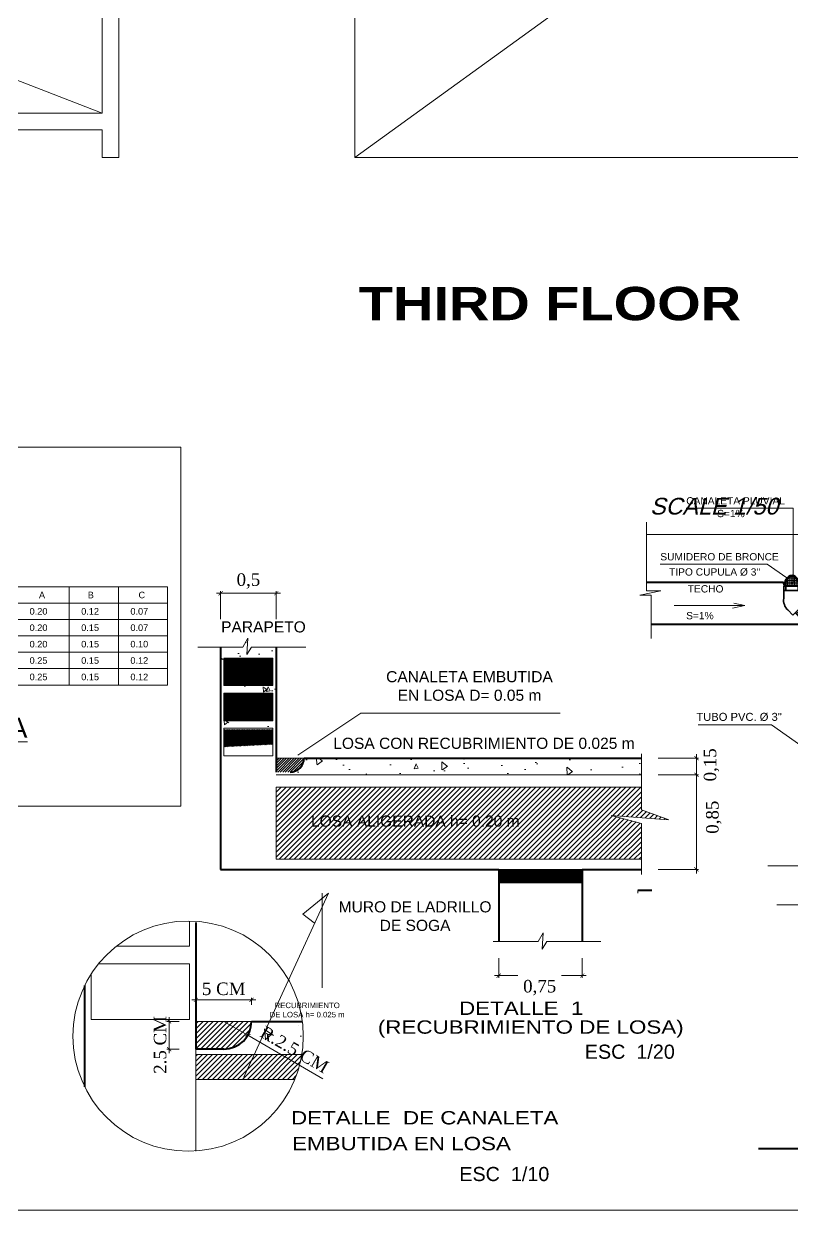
# Model space of a CAD drawing. Header units: millimetres. Extents: x -59 to 123, y 54 to 155.
# Drawn here: x 54.71 to 61.62, y 125.02 to 135.69 of the extents above; entities that cross this region are included whole.
import ezdxf
from ezdxf.enums import TextEntityAlignment as Align

# ---------------------------------------------------------------- set-up
doc = ezdxf.new("R2010")
doc.units = ezdxf.units.MM
doc.linetypes.add('ACAD_ISO02W100', pattern=[15, 12, -3])
doc.linetypes.add('CONTINUA', pattern=[0])
doc.layers.get('0').update_dxf_attribs({"lineweight": 9})
doc.layers.get('Defpoints').update_dxf_attribs({"lineweight": 0})
for name, color, linetype, lineweight in [('0.2', 7, 'Continuous', 20), ('bruñas', 11, 'Continuous', 20), ('COTA2', 7, 'Continuous', 13), ('desague', 4, 'Continuous', 60), ('DET-CORTE', 86, 'Continuous', 50), ('mobiliario', 7, 'Continuous', 0), ('murocorte', 12, 'Continuous', 20), ('Murosbajos', 7, 'Continuous', 5), ('proyeccion', 44, 'ACAD_ISO02W100', 18), ('TEXTOAGUA', 140, 'Continuous', 20), ('TEXTOS', 3, 'Continuous', 0), ('Tubos', 131, 'Continuous', 20)]:
    doc.layers.add(name, color=color, linetype=linetype, lineweight=lineweight)
doc.layers.add('TEXTO2', color=3, linetype='Continuous')
doc.styles.add('ARIAL', font='arial.ttf')
doc.styles.add('ARIALNEG', font='arialbd.ttf')
doc.styles.add('Cuaacab4', font='arial.ttf', dxfattribs={"height": 0.12})
doc.styles.add('F-1', font='arial.ttf', dxfattribs={"height": 0.3})
doc.styles.get("Standard").update_dxf_attribs({"font": 'arial.ttf'})
doc.styles.add('STITULO', font='sanss___.ttf', dxfattribs={"width": 1.2, "height": 0.12})
doc.styles.add('TEXTO', font='times.ttf')
doc.dimstyles.new('DETALLES', dxfattribs={"dimscale": 7.5, "dimtxt": 0.015, "dimasz": 0.005, "dimexe": 0.0025, "dimexo": 0.02, "dimgap": 0.005, "dimtad": 1, "dimtxsty": 'TEXTO', "dimblk": 'ARCHTICK', "dimcen": 2.5, "dimdle": 0.005, "dimadec": 0, "dimazin": 0, "dimtfac": 1, "dimtmove": 0, "dimatfit": 0, "dimldrblk": 'ARCHTICK', "dimfxl": 1, "dimlwd": 20, "dimarcsym": 0})
pattern_1 = [(95, (-566.30432, -1337.39855), (0.35023663, 0.29388345), [0.047625, -0.523875]), (40, (-566.3043, -1337.39855), (-0.40004472, 0.27544252), [0.0381, -0.4191]), (145.451, (-566.27514, -1337.37406), (-0.0498054, 0.56932559), [0.040475, -0.445225]), (91.1842, (-566.3941, -1337.30875), (0.5535256, 0.40488353), [0.0714375, -0.7858125]), (141.6356, (-566.348, -1337.275), (-0.01771536, 0.85706608), [0.0607125, -0.6678375]), (36.184, (-566.3941, -1337.30875), (-0.01771393, 0.85706596), [0.05715, -0.62865]), (66, (-566.32677, -1337.2863), (0.44880138, 0.08723817), [0.047625, -0.523875]), (11, (-566.32677, -1337.2863), (-0.21634982, 0.43485298), [0.0381, -0.4191]), (116.4514, (-566.28937, -1337.27903), (0.2324501, 0.52209114), [0.040475, -0.445225]), (82.5, (-566.30432, -1337.39855), (-0.144013673, 0.154933534), [0, -0.41402, 0, -0.42545, 0, -0.4206875]), (52.5, (-566.30432, -1337.39855), (-0.058974318, 0.2952175), [0, -0.24257, 0, -0.404495, 0, -0.1603375]), (12.5, (-566.40445, -1337.49868), (0.249819658, 0.229565489), [0, -0.15875, 0, -0.4953, 0, -0.657225]), (2.5, (-566.44935, -1337.54358), (0.21690976, 0.30680598), [0, -0.206375, 0, -0.32893, 0, -0.466725])]
pattern_2 = [(45, (-566.304322, -1337.3985485), (-0.005612660076, 0.005612660076), [])]

# ---------------------------------------------------------------- blocks, each defined once
blk = doc.blocks.new('A$C767E48EC')
at = {"layer": 'mobiliario', "lineweight": 0, "ltscale": 0.3}
for p, q in [((0.15, 3.575), (8.35, 0.4)), ((8.35, 1.5), (8.35, 0.4)), ((8.5, 1.5), (8.5, 0)), ((8.35, 0.4), (7.195, 0.4)), ((8.35, 0.25), (7.345, 0.25)), ((8.35, 0.25), (8.35, 0)), ((8.5, 0), (8.35, 0))]:
    blk.add_line(p, q, dxfattribs=at)
blk = doc.blocks.new('A$C334534CC')
at = {"layer": 'mobiliario', "lineweight": 0, "ltscale": 0.3}
for p, q in [((5.8, 4.2), (0, 0)), ((0, 0.4), (0, 3.575)), ((0, 0.4), (0, 0)), ((0, 0), (8.5, 0))]:
    blk.add_line(p, q, dxfattribs=at)
blk = doc.blocks.new('adsaddd')
h = blk.add_hatch()
h.set_pattern_fill('_USER', color=256, scale=0.02, style=0, double=1, pattern_type=0)
h.set_pattern_definition([(0, (193.3243, 156.1537), (0, 0.02), []), (90, (193.3243, 156.1537), (-0.02, 0), [])])
h.paths.add_polyline_path([(193.337, 156.088), (193.337, 156.149, 0.034117), (193.324, 156.154, 0.408498), (193.251, 156.034), (193.398, 156.034, 0.369235), (193.337, 156.149), (193.337, 156.088, -0.414214), (193.353, 156.073, -1), (193.322, 156.073, -0.414214)])
h.paths.add_polyline_path([(193.353, 156.073, 1), (193.322, 156.073, 1)], flags=17)
for p, q in [((192.072, 156.959), (193.337, 156.959)), ((193.337, 156.959), (193.337, 156.073)), ((191.765, 156.297), (193.03, 156.297)), ((193.03, 156.297), (193.264, 156.132)), ((192.764, 155.807), (192.635, 155.834)), ((191.928, 155.807), (192.764, 155.807)), ((192.764, 155.807), (192.621, 155.773)), ((193.08, 154.392), (192.213, 154.392)), ((194.121, 151.997), (195.172, 151.997)), ((197.695, 151.129), (194.595, 151.129)), ((197.351, 149.757), (197.695, 151.129)), ((195.006, 149.373), (196.782, 149.373)), ((196.782, 149.373), (196.479, 149.301)), ((196.782, 149.373), (196.508, 149.431))]:
    blk.add_line(p, q)
at = {"ltscale": 0.5}
for p, q in [((191.601, 155.979), (191.601, 156.793)), ((191.523, 155.929), (191.772, 155.979)), ((191.772, 155.979), (191.601, 155.979)), ((191.658, 155.929), (191.523, 155.929)), ((191.658, 155.417), (191.658, 155.929)), ((193.037, 152.725), (193.549, 152.725)), ((193.549, 152.725), (193.549, 152.86)), ((193.549, 152.86), (193.599, 152.611)), ((193.599, 152.782), (194.04, 152.782)), ((193.599, 152.611), (193.599, 152.782)), ((193.574, 152.374), (193.616, 152.166)), ((193.574, 152.261), (193.574, 152.374)), ((193.616, 152.166), (193.616, 152.308)), ((193.616, 152.308), (193.984, 152.308)), ((193.146, 152.261), (193.574, 152.261))]:
    blk.add_line(p, q, dxfattribs=at)
at = {"linetype": 'ByBlock', "ltscale": 0.035}
for p, q in [((193.08, 154.392), (193.601, 154.026)), ((194.121, 151.997), (193.601, 151.631))]:
    blk.add_line(p, q, dxfattribs=at)
at = {"ltscale": 0.03}
for p, q in [((194.473, 150.42), (194.284, 149.776)), ((194.912, 150.42), (194.724, 149.776)), ((194.234, 149.764), (194.284, 149.776)), ((194.673, 149.764), (194.724, 149.776)), ((194.274, 149.742), (194.12, 149.217)), ((194.337, 149.766), (194.234, 149.764)), ((194.274, 149.742), (194.337, 149.766)), ((194.714, 149.742), (194.56, 149.217)), ((194.777, 149.766), (194.673, 149.764)), ((194.714, 149.742), (194.777, 149.766))]:
    blk.add_line(p, q, dxfattribs=at)
at = {"linetype": 'ByBlock', "ltscale": 0.035}
for centre in [(193.337, 156.073), (193.601, 154.026), (193.601, 151.631), (197.351, 149.757)]:
    blk.add_circle(centre, 0.0155, dxfattribs=at)
at = {"layer": 'murocorte', "linetype": 'ByBlock', "lineweight": 40, "ltscale": 0.035}
for p, q in [((193.423, 156.648), (193.723, 156.648)), ((193.423, 156.648), (193.423, 156.034)), ((193.723, 156.648), (193.723, 152.782)), ((191.601, 156.084), (193.223, 156.084)), ((191.658, 155.584), (193.423, 155.584)), ((193.423, 155.584), (193.423, 152.725)), ((193.723, 152.308), (193.723, 149.918)), ((193.423, 152.261), (193.423, 149.378)), ((194.325, 149.918), (193.723, 149.918)), ((197.265, 149.918), (194.765, 149.918)), ((197.265, 149.83), (197.265, 149.918)), ((197.265, 149.678), (197.265, 149.263)), ((196.944, 149.263), (196.85, 149.615)), ((197.265, 149.628), (197.613, 149.628)), ((192.928, 149.378), (193.423, 149.378)), ((197.265, 149.263), (196.944, 149.263))]:
    blk.add_line(p, q, dxfattribs=at)
blk.add_arc((193.323, 156.084), 0.1, 180, 210, dxfattribs=at)
at = {"layer": 'Murosbajos', "linetype": 'ByBlock', "ltscale": 0.035}
blk.add_line((191.601, 156.648), (193.423, 156.648), dxfattribs=at)
at = {"layer": 'Tubos', "lineweight": 35, "ltscale": 0.5}
for p, q in [((193.226, 156.034), (193.423, 156.034)), ((193.226, 156.034), (193.226, 155.984)), ((193.419, 155.984), (193.226, 155.984)), ((193.226, 155.89), (193.226, 155.984)), ((193.226, 155.984), (193.423, 155.984)), ((193.251, 156.034), (193.251, 155.984)), ((193.398, 156.034), (193.398, 155.984)), ((193.419, 155.984), (193.422, 155.947)), ((193.423, 156.034), (193.423, 155.984)), ((193.334, 155.693), (193.495, 155.854)), ((193.434, 155.915), (193.453, 155.896)), ((193.495, 155.854), (193.453, 155.896)), ((193.467, 155.827), (193.538, 155.756)), ((193.273, 155.754), (193.334, 155.693)), ((193.36, 155.719), (193.43, 155.648)), ((193.404, 155.622), (193.566, 155.784)), ((193.626, 155.723), (193.566, 155.784)), ((193.404, 155.622), (193.465, 155.562)), ((193.465, 155.562), (193.446, 155.581)), ((193.673, 155.586), (193.673, 155.493)), ((193.48, 155.493), (193.477, 155.529)), ((193.48, 155.493), (193.673, 155.493)), ((193.497, 155.493), (193.497, 152.725)), ((193.658, 155.493), (193.658, 152.782)), ((193.658, 149.929), (193.658, 152.308)), ((193.506, 149.929), (193.506, 152.261)), ((193.49, 149.839), (193.49, 149.929)), ((193.675, 149.929), (193.49, 149.929)), ((193.675, 149.929), (193.678, 149.894)), ((193.723, 149.847), (193.749, 149.847)), ((193.749, 149.847), (193.749, 149.666)), ((193.751, 149.83), (194.3, 149.83)), ((194.74, 149.83), (197.315, 149.83)), ((193.613, 149.666), (193.749, 149.666)), ((193.751, 149.678), (194.255, 149.678)), ((194.695, 149.678), (197.315, 149.678))]:
    blk.add_line(p, q, dxfattribs=at)
at = {"layer": 'Tubos', "color": 8, "lineweight": 15, "ltscale": 0.5}
for p, q in [((193.535, 155.753), (193.464, 155.823)), ((193.435, 155.653), (193.364, 155.724)), ((193.446, 155.664), (193.375, 155.735)), ((193.462, 155.68), (193.391, 155.751)), ((193.485, 155.703), (193.414, 155.774)), ((193.508, 155.726), (193.437, 155.796)), ((193.524, 155.742), (193.453, 155.813)), ((193.506, 155.493), (193.506, 152.725)), ((193.521, 155.493), (193.521, 152.725)), ((193.544, 155.493), (193.544, 152.725)), ((193.577, 155.493), (193.577, 152.722)), ((193.609, 155.493), (193.609, 152.782)), ((193.632, 155.493), (193.632, 152.782)), ((193.647, 155.493), (193.647, 152.782)), ((193.582, 152.336), (193.582, 149.929)), ((193.635, 152.308), (193.635, 149.929)), ((193.649, 152.308), (193.649, 149.929)), ((193.514, 152.261), (193.514, 149.929)), ((193.529, 152.261), (193.529, 149.929)), ((193.551, 152.261), (193.551, 149.929)), ((193.613, 152.181), (193.613, 149.929)), ((194.297, 149.822), (193.751, 149.822)), ((194.293, 149.807), (193.751, 149.807)), ((194.287, 149.785), (193.751, 149.785)), ((197.315, 149.785), (194.726, 149.785)), ((197.315, 149.807), (194.733, 149.807)), ((197.315, 149.822), (194.737, 149.822)), ((194.305, 149.754), (193.751, 149.754)), ((194.268, 149.723), (193.751, 149.723)), ((194.262, 149.701), (193.751, 149.701)), ((194.258, 149.687), (193.751, 149.687)), ((197.315, 149.687), (194.697, 149.687)), ((197.315, 149.701), (194.702, 149.701)), ((197.315, 149.723), (194.708, 149.723)), ((197.315, 149.754), (194.745, 149.754))]:
    blk.add_line(p, q, dxfattribs=at)
at = {"layer": 'Tubos', "color": 3, "ltscale": 0.5}
for p, q in [((197.04, 149.925), (196.913, 150.194)), ((195.531, 149.918), (195.403, 150.187)), ((195.521, 149.918), (195.616, 150.102)), ((195.53, 149.918), (195.524, 150.137)), ((197.026, 149.918), (197.125, 150.109)), ((197.04, 149.918), (197.033, 150.144)), ((194.781, 149.973), (194.804, 149.967)), ((194.804, 149.967), (194.846, 149.96)), ((194.846, 149.96), (194.875, 149.932)), ((194.875, 149.932), (194.924, 149.967)), ((194.924, 149.967), (194.988, 149.96)), ((194.988, 149.96), (195.052, 149.939)), ((195.052, 149.939), (195.109, 149.967)), ((195.109, 149.967), (195.137, 149.981)), ((195.137, 149.981), (195.186, 149.974)), ((195.186, 149.974), (195.236, 150.017)), ((195.231, 149.918), (195.262, 149.974)), ((195.236, 150.017), (195.25, 150.024)), ((195.25, 150.024), (195.271, 149.974)), ((195.262, 149.974), (195.29, 149.967)), ((195.271, 149.974), (195.279, 149.96)), ((195.279, 149.96), (195.314, 149.939)), ((195.29, 149.967), (195.34, 149.946)), ((195.314, 149.939), (195.335, 149.939)), ((195.335, 149.939), (195.385, 149.939)), ((195.34, 149.946), (195.354, 149.939)), ((195.374, 149.946), (195.402, 149.96)), ((195.385, 149.939), (195.392, 149.918)), ((195.402, 149.96), (195.423, 149.96)), ((195.423, 149.96), (195.437, 150.003)), ((195.437, 150.003), (195.459, 149.967)), ((195.442, 149.918), (195.491, 149.981)), ((195.459, 149.967), (195.531, 149.918)), ((195.491, 149.981), (195.588, 149.933)), ((195.58, 149.967), (195.651, 149.939)), ((195.588, 149.933), (195.737, 149.947)), ((195.651, 149.939), (195.701, 150.01)), ((195.737, 149.947), (195.758, 149.919)), ((195.758, 149.919), (195.758, 149.918)), ((195.875, 149.918), (195.935, 149.954)), ((195.935, 149.954), (195.956, 149.961)), ((195.956, 149.961), (196.034, 149.947)), ((196.034, 149.947), (196.176, 149.947)), ((196.176, 149.947), (196.211, 149.933)), ((196.211, 149.933), (196.254, 149.968)), ((196.254, 149.968), (196.275, 150.046)), ((196.275, 150.046), (196.303, 150.032)), ((196.303, 150.032), (196.339, 149.975)), ((196.339, 149.975), (196.356, 149.918)), ((196.384, 149.918), (196.424, 149.94)), ((196.424, 149.94), (196.452, 149.989)), ((196.452, 149.989), (196.48, 149.975)), ((196.48, 149.975), (196.523, 150.025)), ((196.523, 150.025), (196.594, 150.004)), ((196.594, 150.004), (196.616, 149.918)), ((196.678, 149.918), (196.693, 149.933)), ((196.693, 149.933), (196.728, 149.975)), ((196.728, 149.975), (196.75, 149.975)), ((196.75, 149.975), (196.771, 149.968)), ((196.771, 149.968), (196.806, 149.94)), ((196.806, 149.94), (196.816, 149.918)), ((196.883, 149.953), (196.911, 149.967)), ((196.911, 149.967), (196.933, 149.967)), ((196.933, 149.967), (196.947, 150.01)), ((196.947, 150.01), (196.968, 149.974)), ((196.968, 149.974), (197.04, 149.925)), ((197.09, 149.974), (197.161, 149.946)), ((197.161, 149.946), (197.21, 150.017)), ((197.225, 149.967), (197.251, 149.918))]:
    blk.add_line(p, q, dxfattribs=at)
at = {"layer": 'Tubos', "ltscale": 0.5}
blk.add_line((197.315, 149.678), (197.315, 149.83), dxfattribs=at)
at = {"layer": 'Tubos', "lineweight": 35, "ltscale": 0.5}
for centre, radius, start, end in [((193.349, 156.056), 0.113, 102.5055, 191.5198), ((193.349, 156.056), 0.1, 104.1564, 193.036), ((193.3, 156.056), 0.113, 348.4802, 77.4945), ((193.3, 156.056), 0.1, 346.964, 75.8436), ((193.341, 155.89), 0.12, 49.7563, 50.9427), ((193.389, 155.87), 0.165, 172.9482, 225), ((193.47, 155.947), 0.0486, 180, 221.8689), ((193.51, 155.607), 0.165, 352.9482, 45), ((193.429, 155.529), 0.0486, 0, 41.8689), ((193.558, 155.586), 0.12, 229.7563, 230.9427), ((193.647, 149.82), 0.158, 172.9482, 257.6877), ((193.724, 149.894), 0.0467, 180, 268.0203)]:
    blk.add_arc(centre, radius, start, end, dxfattribs=at)
for s, height, style, p in [('CANALETA PLUVIAL', 0.08645, 'F-1', (192.072, 157.002)), ('S=1%', 0.0865, 'F-1', (192.438, 156.852)), ('SUMIDERO DE BRONCE', 0.08645, 'F-1', (191.765, 156.34)), ("TIPO CUPULA Ø 3''", 0.08645, 'F-1', (191.869, 156.16)), ('TECHO', 0.0865, 'F-1', (192.09, 155.96)), ('S=1%', 0.0865, 'F-1', (192.071, 155.643)), ('TUBO PVC. %%C 3"', 0.09473, 'F-1', (192.192, 154.44)), ('MURO', 0.0865, 'F-1', (193.869, 154.076)), ('DETALLE DE MONTANTE', 0.18, 'STITULO', (194.433, 153.309)), ('DE EVACUACION PLUVIAL', 0.18, 'STITULO', (194.349, 153.087)), ('ESC  1/20', 0.18, 'STITULO', (194.383, 152.808)), ('TUBO PVC. %%C 3"', 0.09473, 'F-1', (194.186, 152.046)), ('DESCARGA LIBRE DESAGUE', 0.09473, 'F-1', (194.837, 151.43)), ('PLUVIAL A PAVIMENTO : (CALLE)', 0.09473, 'F-1', (194.843, 151.219)), ('TERMINA CON MALLA ELECTROSOLDADA', 0.09473, 'F-1', (194.828, 150.962)), ('ANTIROEDORES', 0.09473, 'F-1', (194.828, 150.756)), ('JARDIN - ESTACIONAMIENTO', 0.09473, 'F-1', (195.176, 150.16))]:
    blk.add_text(s, height=height, dxfattribs=dict(style=style)).set_placement(p)
blk = doc.blocks.new('TABLA')
blk.add_lwpolyline([(270.093, 146.888), (277.685, 146.888), (277.685, 143.661), (270.093, 143.661)], close=True)
at = {"layer": 'COTA2', "lineweight": 20, "ltscale": 0.5}
for p, q in [((275.68, 145.634), (277.566, 145.634)), ((276.682, 145.634), (276.682, 144.75)), ((277.124, 145.634), (277.124, 144.75)), ((277.566, 145.634), (277.566, 144.75)), ((275.68, 145.487), (277.566, 145.487)), ((275.68, 145.339), (277.566, 145.339)), ((275.68, 145.192), (277.566, 145.192)), ((275.68, 145.045), (277.566, 145.045)), ((275.68, 144.897), (277.566, 144.897)), ((275.68, 144.75), (277.566, 144.75))]:
    blk.add_line(p, q, dxfattribs=at)
at = {"style": 'STITULO'}
blk.add_text('%%UDETALLE  DE  NICHO  EN  MURO  PARA', height=0.18, dxfattribs=at).set_placement((271.528, 144.275))
at = {"layer": 'TEXTOAGUA', "ltscale": 0.5, "style": 'Cuaacab4'}
for s, p in [('A', (276.409, 145.53)), ('B', (276.848, 145.53)), ('C', (277.304, 145.53)), ('0.20', (276.325, 145.383)), ('0.12', (276.789, 145.383)), ('0.07', (277.231, 145.383)), ('0.20', (276.325, 145.236)), ('0.15', (276.789, 145.236)), ('0.07', (277.231, 145.236)), ('0.20', (276.325, 145.088)), ('0.15', (276.789, 145.088)), ('0.10', (277.231, 145.088)), ('0.25', (276.325, 144.941)), ('0.15', (276.789, 144.941)), ('0.12', (277.231, 144.941)), ('0.25', (276.325, 144.793)), ('0.15', (276.789, 144.793)), ('0.12', (277.231, 144.793))]:
    blk.add_text(s, height=0.0589, dxfattribs=at).set_placement(p)
blk = doc.blocks.new('_ArchTick')
at = {"color": 0, "linetype": 'ByBlock', "const_width": 0.15}
blk.add_lwpolyline([(-0.5, -0.5), (0.5, 0.5)], dxfattribs=at)
blk = doc.blocks.new('*D119')
at = {"layer": 'bruñas', "color": 0, "linetype": 'Continuous', "lineweight": 20, "transparency": 16777216}
blk.add_line((194.889, 114.028), (195.464, 114.028), dxfattribs=at)
at = {"layer": 'bruñas', "color": 0, "lineweight": -2, "transparency": 16777216}
for p, q in [((194.926, 113.985), (194.926, 114.047)), ((195.426, 113.985), (195.426, 114.047))]:
    blk.add_line(p, q, dxfattribs=at)
at = {"layer": 'Defpoints', "color": 0, "transparency": 16777216}
for p in [(195.426, 114.028), (194.926, 113.835), (195.426, 113.835)]:
    blk.add_point(p, dxfattribs=at)
at = {"layer": 'bruñas', "color": 0, "lineweight": 20, "transparency": 16777216, "xscale": 0.0375, "yscale": 0.0375, "zscale": 0.0375, "rotation": 180}
blk.add_blockref('_ArchTick', (194.926, 114.028), dxfattribs=at)
at = {"layer": 'bruñas', "color": 0, "lineweight": 20, "transparency": 16777216, "xscale": 0.0375, "yscale": 0.0375, "zscale": 0.0375}
blk.add_blockref('_ArchTick', (195.426, 114.028), dxfattribs=at)
at = {"layer": 'bruñas', "color": 0, "transparency": 16777216, "insert": (195.176, 114.127), "char_height": 0.1125, "attachment_point": 5, "style": 'TEXTO'}
blk.add_mtext('5 CM', dxfattribs=at)
blk = doc.blocks.new('*D120')
at = {"layer": 'bruñas', "color": 0, "linetype": 'Continuous', "lineweight": 20, "transparency": 16777216}
blk.add_line((194.685, 113.873), (194.685, 113.548), dxfattribs=at)
at = {"layer": 'bruñas', "color": 0, "lineweight": -2, "transparency": 16777216}
for p, q in [((194.776, 113.835), (194.666, 113.835)), ((194.776, 113.585), (194.666, 113.585))]:
    blk.add_line(p, q, dxfattribs=at)
at = {"layer": 'Defpoints', "color": 0, "transparency": 16777216}
for p in [(194.926, 113.835), (194.685, 113.585), (194.926, 113.585)]:
    blk.add_point(p, dxfattribs=at)
at = {"layer": 'bruñas', "color": 0, "lineweight": 20, "transparency": 16777216, "xscale": 0.0375, "yscale": 0.0375, "zscale": 0.0375}
for p, rotation in [((194.685, 113.835), 90), ((194.685, 113.585), 270)]:
    blk.add_blockref('_ArchTick', p, dxfattribs=dict(at, rotation=rotation))
at = {"layer": 'bruñas', "color": 0, "transparency": 16777216, "insert": (194.605, 113.623), "char_height": 0.1125, "attachment_point": 5, "rotation": 90, "style": 'TEXTO'}
blk.add_mtext('2.5 CM', dxfattribs=at)
blk = doc.blocks.new('*D121')
at = {"layer": 'bruñas', "color": 0, "linetype": 'Continuous', "lineweight": 20, "transparency": 16777216}
for p, q in [((195.176, 113.835), (195.392, 113.71)), ((195.392, 113.71), (196.066, 113.318))]:
    blk.add_line(p, q, dxfattribs=at)
at = {"layer": 'Defpoints', "color": 0, "transparency": 16777216}
for p in [(195.176, 113.835), (195.392, 113.71)]:
    blk.add_point(p, dxfattribs=at)
at = {"layer": 'bruñas', "color": 0, "lineweight": 20, "transparency": 16777216, "xscale": 0.0375, "yscale": 0.0375, "zscale": 0.0375, "rotation": 149.801301397246}
blk.add_blockref('_ArchTick', (195.392, 113.71), dxfattribs=at)
at = {"layer": 'bruñas', "color": 0, "transparency": 16777216, "insert": (195.812, 113.581), "char_height": 0.1125, "attachment_point": 5, "rotation": 329.8013, "style": 'TEXTO'}
blk.add_mtext('R.2.5 CM', dxfattribs=at)
blk = doc.blocks.new('*D126')
at = {"layer": 'bruñas', "color": 0, "lineweight": -2, "transparency": 16777216}
for p, q in [((199.492, 116.052), (199.856, 116.052)), ((199.492, 115.202), (199.856, 115.202))]:
    blk.add_line(p, q, dxfattribs=at)
at = {"layer": 'bruñas', "color": 0, "linetype": 'Continuous', "lineweight": 20, "transparency": 16777216}
blk.add_line((199.837, 115.164), (199.837, 116.089), dxfattribs=at)
at = {"layer": 'Defpoints', "color": 0, "transparency": 16777216}
for p in [(199.342, 116.052), (199.837, 116.052), (199.342, 115.202)]:
    blk.add_point(p, dxfattribs=at)
at = {"layer": 'bruñas', "color": 0, "lineweight": 20, "transparency": 16777216, "xscale": 0.0375, "yscale": 0.0375, "zscale": 0.0375}
for p, rotation in [((199.837, 116.052), 90), ((199.837, 115.202), 270)]:
    blk.add_blockref('_ArchTick', p, dxfattribs=dict(at, rotation=rotation))
at = {"layer": 'bruñas', "color": 0, "transparency": 16777216, "insert": (199.993, 115.671), "char_height": 0.1125, "attachment_point": 5, "rotation": 90, "style": 'TEXTO'}
blk.add_mtext('0,85', dxfattribs=at)
blk = doc.blocks.new('*D127')
at = {"layer": 'bruñas', "color": 0, "lineweight": -2, "transparency": 16777216}
for p, q in [((198.06, 114.402), (198.06, 114.227)), ((198.81, 114.402), (198.81, 114.227))]:
    blk.add_line(p, q, dxfattribs=at)
at = {"layer": 'bruñas', "color": 0, "linetype": 'Continuous', "lineweight": 20, "transparency": 16777216}
for p, q in [((198.022, 114.246), (198.232, 114.246)), ((198.847, 114.246), (198.624, 114.246))]:
    blk.add_line(p, q, dxfattribs=at)
at = {"layer": 'Defpoints', "color": 0, "transparency": 16777216}
for p in [(198.06, 114.552), (198.81, 114.552), (198.81, 114.246)]:
    blk.add_point(p, dxfattribs=at)
at = {"layer": 'bruñas', "color": 0, "lineweight": 20, "transparency": 16777216, "xscale": 0.0375, "yscale": 0.0375, "zscale": 0.0375, "rotation": 180}
blk.add_blockref('_ArchTick', (198.06, 114.246), dxfattribs=at)
at = {"layer": 'bruñas', "color": 0, "lineweight": 20, "transparency": 16777216, "xscale": 0.0375, "yscale": 0.0375, "zscale": 0.0375}
blk.add_blockref('_ArchTick', (198.81, 114.246), dxfattribs=at)
at = {"layer": 'bruñas', "color": 0, "transparency": 16777216, "insert": (198.428, 114.138), "char_height": 0.1125, "attachment_point": 5, "style": 'TEXTO'}
blk.add_mtext('0,75', dxfattribs=at)
blk = doc.blocks.new('*D125')
at = {"layer": 'bruñas', "color": 0, "linetype": 'Continuous', "lineweight": 20, "transparency": 16777216}
blk.add_line((195.522, 117.685), (196.097, 117.685), dxfattribs=at)
at = {"layer": 'bruñas', "color": 0, "lineweight": -2, "transparency": 16777216}
for p, q in [((195.56, 117.452), (195.56, 117.704)), ((196.06, 117.452), (196.06, 117.704))]:
    blk.add_line(p, q, dxfattribs=at)
at = {"layer": 'Defpoints', "color": 0, "transparency": 16777216}
for p in [(196.06, 117.685), (195.56, 117.302), (196.06, 117.302)]:
    blk.add_point(p, dxfattribs=at)
at = {"layer": 'bruñas', "color": 0, "lineweight": 20, "transparency": 16777216, "xscale": 0.0375, "yscale": 0.0375, "zscale": 0.0375, "rotation": 180}
blk.add_blockref('_ArchTick', (195.56, 117.685), dxfattribs=at)
at = {"layer": 'bruñas', "color": 0, "lineweight": 20, "transparency": 16777216, "xscale": 0.0375, "yscale": 0.0375, "zscale": 0.0375}
blk.add_blockref('_ArchTick', (196.06, 117.685), dxfattribs=at)
at = {"layer": 'bruñas', "color": 0, "transparency": 16777216, "insert": (195.81, 117.795), "char_height": 0.1125, "attachment_point": 5, "style": 'TEXTO'}
blk.add_mtext('0,5', dxfattribs=at)
blk = doc.blocks.new('*D128')
at = {"layer": 'bruñas', "color": 0, "linetype": 'Continuous', "lineweight": 20, "transparency": 16777216}
blk.add_line((199.837, 116.014), (199.837, 116.239), dxfattribs=at)
at = {"layer": 'bruñas', "color": 0, "lineweight": -2, "transparency": 16777216}
for p, q in [((199.492, 116.202), (199.856, 116.202)), ((199.495, 116.052), (199.856, 116.052))]:
    blk.add_line(p, q, dxfattribs=at)
at = {"layer": 'Defpoints', "color": 0, "transparency": 16777216}
for p in [(199.342, 116.202), (199.837, 116.202), (199.345, 116.052)]:
    blk.add_point(p, dxfattribs=at)
at = {"layer": 'bruñas', "color": 0, "lineweight": 20, "transparency": 16777216, "xscale": 0.0375, "yscale": 0.0375, "zscale": 0.0375}
for p, rotation in [((199.837, 116.202), 90), ((199.837, 116.052), 270)]:
    blk.add_blockref('_ArchTick', p, dxfattribs=dict(at, rotation=rotation))
at = {"layer": 'bruñas', "color": 0, "transparency": 16777216, "insert": (199.972, 116.142), "char_height": 0.1125, "attachment_point": 5, "rotation": 90, "style": 'TEXTO'}
blk.add_mtext('0,15', dxfattribs=at)
blk = doc.blocks.new('canaleta')
at = {"layer": 'bruñas'}
h = blk.add_hatch(dxfattribs=at)
h.set_pattern_fill('AR-CONC', color=252, scale=0.005, angle=45, style=0)
h.set_pattern_definition([(95, (-1329.8017, -2793.3647), (0.70047325, 0.5877669), [0.09525, -1.04775]), (40, (-1329.8017, -2793.3647), (-0.80008945, 0.55088503), [0.0762, -0.8382]), (145.451, (-1329.7433, -2793.3157), (-0.0996108, 1.13865118), [0.08095, -0.89045]), (91.1842, (-1329.9813, -2793.1851), (1.1070512, 0.80976706), [0.142875, -1.571625]), (141.6356, (-1329.889, -2793.1176), (-0.0354307, 1.71413216), [0.121425, -1.335675]), (36.184, (-1329.9813, -2793.1851), (-0.03542786, 1.7141319), [0.1143, -1.2573]), (66, (-1329.8466, -2793.1402), (0.89760276, 0.17447634), [0.09525, -1.04775]), (11, (-1329.8466, -2793.1402), (-0.43269963, 0.86970597), [0.0762, -0.8382]), (116.4514, (-1329.7718, -2793.1257), (0.4649002, 1.04418228), [0.08095, -0.89045]), (82.5, (-1329.80167, -2793.3647), (-0.288027345, 0.309867068), [0, -0.82804, 0, -0.8509, 0, -0.841375]), (52.5, (-1329.80167, -2793.3647), (-0.117948637, 0.590435), [0, -0.48514, 0, -0.80899, 0, -0.320675]), (12.5, (-1330.00193, -2793.56497), (0.499639315, 0.459130978), [0, -0.3175, 0, -0.9906, 0, -1.31445]), (2.5, (-1330.09173, -2793.6548), (0.43381952, 0.61361196), [0, -0.41275, 0, -0.65786, 0, -0.93345])])
edge = h.paths.add_edge_path()
edge.add_arc((194.856, 113.702), 1.035, 350.798, 367.4337)
edge.add_line((195.883, 113.835), (195.426, 113.835))
edge.add_arc((195.176, 113.835), 0.25, -90, 0, ccw=False)
edge.add_line((195.176, 113.585), (194.926, 113.585))
edge.add_line((194.926, 113.585), (194.926, 113.536))
edge.add_line((194.926, 113.536), (195.878, 113.536))
h = blk.add_hatch(dxfattribs=at)
h.set_pattern_fill('LINE', color=256, scale=0.01, angle=45, style=0)
h.set_pattern_definition([(45, (-1329.80167, -2793.36471), (-0.0224506403, 0.0224506403), [])])
h.paths.add_polyline_path([(195.176, 113.585, 0.414214), (195.426, 113.835), (194.926, 113.835), (194.926, 113.585)])
h = blk.add_hatch(dxfattribs=at)
h.set_pattern_fill('LINE', color=5, scale=0.01, angle=45, style=0)
h.set_pattern_definition([(45, (41.954893, -172.79056), (-0.0224506403, 0.0224506403), [])])
h.paths.add_polyline_path([(194.926, 113.536), (194.926, 113.313), (195.815, 113.313, 0.05617), (195.878, 113.536)])
h.paths.add_polyline_path([(195.561, 113.832), (196.154, 113.487), (196.063, 113.331), (195.47, 113.675)], flags=9)
at = {"layer": '0.2'}
blk.add_circle((194.856, 113.702), 1.035, dxfattribs=at)
at = {"layer": 'bruñas', "lineweight": 40}
for p, q in [((194.926, 114.724), (194.926, 113.585)), ((193.926, 114.157), (193.926, 113.246))]:
    blk.add_line(p, q, dxfattribs=at)
at = {"layer": 'bruñas'}
for p, q in [((194.05, 114.351), (194.867, 114.351)), ((194.867, 114.351), (194.867, 113.851)), ((193.984, 113.851), (194.867, 113.851)), ((195.426, 113.835), (194.926, 113.835)), ((194.926, 113.585), (194.926, 113.536))]:
    blk.add_line(p, q, dxfattribs=at)
at = {"layer": 'bruñas', "color": 252, "lineweight": 40}
for p, q in [((195.426, 113.835), (195.883, 113.835)), ((195.176, 113.585), (194.926, 113.585))]:
    blk.add_line(p, q, dxfattribs=at)
at = {"layer": 'bruñas', "color": 252, "lineweight": 20}
blk.add_line((194.926, 113.536), (195.878, 113.536), dxfattribs=at)
at = {"layer": 'bruñas', "color": 3}
blk.add_line((194.926, 113.536), (194.926, 112.669), dxfattribs=at)
at = {"layer": 'bruñas'}
for points in [[(194.867, 114.737), (194.867, 114.511)], [(194.867, 114.511), (194.21, 114.511)], [(193.984, 113.851), (193.984, 114.26)]]:
    blk.add_lwpolyline(points, dxfattribs=at)
at = {"layer": 'bruñas', "color": 3}
blk.add_lwpolyline([(194.926, 112.669), (194.926, 113.313), (195.815, 113.313)], dxfattribs=at)
at = {"layer": 'bruñas', "color": 252, "lineweight": 40}
blk.add_arc((195.176, 113.835), 0.25, 270, 0, dxfattribs=at)
at = {"style": 'STITULO', "width": 1.2}
for s, p in [('DETALLE  DE CANALETA', (195.781, 112.908)), ('EMBUTIDA EN LOSA', (195.79, 112.676))]:
    blk.add_text(s, height=0.12, dxfattribs=at).set_placement(p)
at = {"style": 'STITULO'}
blk.add_text('ESC  1/10', height=0.1271, dxfattribs=at).set_placement((197.698, 112.462), align=Align.MIDDLE_CENTER)
at = {"layer": 'proyeccion', "insert": (195.926, 114.004), "char_height": 0.05, "width": 2.30203, "attachment_point": 2}
blk.add_mtext('{\\fArial|b0|i0|c0|p34;RECUBRIMIENTO \\PDE LOSA h= 0.025 m}', dxfattribs=at)
at = {"layer": 'bruñas', "color": 5}
dim = blk.add_linear_dim(base=(195.426, 114.028), p1=(194.926, 113.835), p2=(195.426, 113.835), text='5 CM', dimstyle='DETALLES', dxfattribs=at)
dim.commit()
dim.dimension.update_dxf_attribs({"geometry": '*D119', "text_midpoint": (195.176, 114.127)})
dim = blk.add_linear_dim(base=(194.685, 113.585), p1=(194.926, 113.835), p2=(194.926, 113.585), angle=90, text='2.5 CM', dimstyle='DETALLES', override={"dimtmove": 2}, dxfattribs=at)
dim.commit()
dim.dimension.update_dxf_attribs({"geometry": '*D120', "text_midpoint": (194.605, 113.623), "dimtype": 128})
dim = blk.add_radius_dim(center=(195.176, 113.835), mpoint=(195.392, 113.71), text='R.2.5 CM', dimstyle='DETALLES', dxfattribs=at)
dim.commit()
dim.dimension.update_dxf_attribs({"geometry": '*D121', "text_midpoint": (195.812, 113.581)})
blk = doc.blocks.new('recubrimiento en losa')
at = {"layer": 'bruñas'}
h = blk.add_hatch(dxfattribs=at)
h.set_pattern_fill('AR-CONC', color=252, scale=0.0025, angle=45, style=0)
h.set_pattern_definition(pattern_1)
h.paths.add_polyline_path([(195.56, 116.302), (195.589, 116.304), (195.589, 116.459), (196.03, 116.459), (196.03, 116.326), (196.06, 116.328), (196.06, 117.202), (195.837, 117.202), (195.797, 117.134), (195.805, 117.282), (195.76, 117.202), (195.56, 117.202)])
h.paths.add_polyline_path([(196.03, 116.788), (196.03, 116.539), (195.589, 116.539), (195.589, 116.788)], flags=16)
h.paths.add_polyline_path([(195.589, 116.855), (195.589, 117.103), (195.802, 117.103), (196.03, 117.103), (196.03, 116.855)], flags=16)
h = blk.add_hatch(dxfattribs=at)
h.set_pattern_fill('LINE', color=252, scale=0.0025, angle=45, style=0)
h.set_pattern_definition(pattern_2)
h.paths.add_polyline_path([(196.03, 116.855), (196.03, 117.103), (195.589, 117.103), (195.589, 116.855)])
h.paths.add_polyline_path([(195.589, 116.788), (195.589, 116.539), (196.03, 116.539), (196.03, 116.788)])
h.paths.add_polyline_path([(196.03, 116.326), (196.03, 116.459), (195.589, 116.459), (195.589, 116.304)])
h = blk.add_hatch(dxfattribs=at)
h.set_pattern_fill('AR-CONC', color=252, scale=0.0025, angle=45, style=0)
h.set_pattern_definition(pattern_1)
h.paths.add_polyline_path([(196.31, 116.202, -0.414214), (196.185, 116.077), (196.06, 116.077), (196.06, 116.052), (199.342, 116.052), (199.342, 116.202)])
h = blk.add_hatch(dxfattribs=at)
h.set_pattern_fill('LINE', color=256, scale=0.005, angle=45, style=0)
h.set_pattern_definition([(45, (-566.304322, -1337.398549), (-0.01122532015, 0.01122532015), [])])
h.paths.add_polyline_path([(196.185, 116.077, 0.414214), (196.31, 116.202), (196.06, 116.202), (196.06, 116.077)])
h = blk.add_hatch(dxfattribs=at)
h.set_pattern_fill('LINE', color=256, scale=0.01, angle=45, style=0)
h.set_pattern_definition([(45, (41.150944, -173.245736), (-0.0224506403, 0.0224506403), [])])
h.paths.add_polyline_path([(199.342, 115.94), (196.06, 115.94), (196.06, 115.293), (199.342, 115.293), (199.342, 115.616), (199.071, 115.688), (199.589, 115.648), (199.342, 115.738)])
h.paths.add_polyline_path([(196.331, 115.711), (198.29, 115.711), (198.29, 115.544), (196.331, 115.544)], flags=24)
at = {"layer": 'bruñas', "lineweight": 20}
h = blk.add_hatch(dxfattribs=at)
h.set_pattern_fill('LINE', color=252, scale=0.0025, angle=45, style=0)
h.set_pattern_definition(pattern_2)
h.paths.add_polyline_path([(198.81, 115.081), (198.81, 115.202), (198.06, 115.202), (198.06, 115.081)])
at = {"layer": 'bruñas', "lineweight": 40}
for p, q in [((195.56, 117.202), (195.56, 116.057)), ((196.06, 117.202), (196.06, 116.077)), ((195.56, 116.057), (195.56, 115.202)), ((195.56, 115.202), (198.06, 115.202)), ((198.06, 115.202), (198.06, 114.552)), ((198.81, 115.202), (198.81, 114.552)), ((198.81, 115.202), (199.342, 115.202))]:
    blk.add_line(p, q, dxfattribs=at)
at = {"layer": 'bruñas'}
blk.add_line((196.31, 116.202), (196.06, 116.202), dxfattribs=at)
at = {"layer": 'bruñas', "color": 252, "lineweight": 40}
blk.add_line((196.31, 116.202), (199.342, 116.202), dxfattribs=at)
at = {"layer": 'bruñas', "color": 252, "lineweight": 20}
for p, q in [((196.06, 116.052), (199.345, 116.052)), ((198.06, 115.202), (198.81, 115.202)), ((198.06, 115.081), (198.81, 115.081))]:
    blk.add_line(p, q, dxfattribs=at)
at = {"layer": 'bruñas'}
for points in [[(195.355, 117.202), (195.76, 117.202), (195.805, 117.282), (195.797, 117.134), (195.837, 117.202), (196.325, 117.202)], [(196.03, 116.855), (195.589, 116.855), (195.589, 117.103), (195.802, 117.103)], [(195.589, 117.103), (196.03, 117.103), (196.03, 116.855)], [(196.03, 116.539), (195.589, 116.539), (195.589, 116.788), (196.03, 116.788), (196.03, 116.539)], [(198.612, 116.608), (196.82, 116.608), (196.254, 116.229)], [(196.03, 116.223), (195.589, 116.223), (195.589, 116.472), (196.03, 116.472), (196.03, 116.223)], [(199.342, 115.616), (199.342, 115.293), (196.06, 115.293), (196.06, 115.94), (199.342, 115.94), (199.342, 115.738)]]:
    blk.add_lwpolyline(points, dxfattribs=at)
at = {"layer": 'bruñas', "color": 252, "lineweight": 20}
blk.add_lwpolyline([(198.009, 114.552), (198.413, 114.552), (198.458, 114.632), (198.45, 114.484), (198.491, 114.552), (198.978, 114.552)], dxfattribs=at)
at = {"layer": 'bruñas', "color": 252, "lineweight": 40}
blk.add_arc((196.185, 116.202), 0.125, 270, 0, dxfattribs=at)
at = {"layer": 'proyeccion'}
blk.add_lwpolyline([(199.342, 116.24), (199.342, 115.738), (199.589, 115.648), (199.071, 115.688), (199.342, 115.616), (199.342, 115.155)], dxfattribs=at)
at = {"style": 'STITULO', "width": 1.2}
for s, p in [('DETALLE  1', (197.703, 113.893)), ('(RECUBRIMIENTO DE LOSA)', (196.973, 113.724))]:
    blk.add_text(s, height=0.12, dxfattribs=at).set_placement(p)
at = {"style": 'STITULO'}
blk.add_text('ESC  1/20', height=0.1271, dxfattribs=at).set_placement((199.238, 113.562), align=Align.MIDDLE_CENTER)
at = {"layer": 'proyeccion', "char_height": 0.1, "attachment_point": 2}
for s, insert, width in [('{\\fArial|b0|i0|c0|p34;PARAPETO }', (195.945, 117.433), 2.30203), ('{\\fArial|b0|i0|c0|p34;CANALETA EMBUTIDA\\PEN LOSA D= 0.05 m}', (197.797, 116.985), 2.30203), ('{\\fArial|b0|i0|c0|p34;LOSA CON RECUBRIMIENTO DE 0.025 m}', (197.927, 116.386), 7.13799), ('{\\fArial|b0|i0|c0|p34;LOSA ALIGERADA h= 0.20 m}', (197.31, 115.686), 2.30203), ('{\\fArial|b0|i0|c0|p34;MURO DE LADRILLO\\PDE SOGA}', (197.308, 114.915), 2.30203)]:
    blk.add_mtext(s, dxfattribs=dict(at, insert=insert, width=width))
at = {"layer": 'bruñas'}
dim = blk.add_linear_dim(base=(196.06, 117.685), p1=(195.56, 117.302), p2=(196.06, 117.302), dimstyle='DETALLES', dxfattribs=at)
dim.commit()
dim.dimension.update_dxf_attribs({"geometry": '*D125', "text_midpoint": (195.81, 117.795)})
for base, p1, p2, picture, middle in [((199.837, 116.202), (199.345, 116.052), (199.342, 116.202), '*D128', (199.972, 116.142)), ((199.837, 116.052), (199.342, 115.202), (199.342, 116.052), '*D126', (199.993, 115.671))]:
    dim = blk.add_linear_dim(base=base, p1=p1, p2=p2, angle=90, dimstyle='DETALLES', override={"dimtmove": 2}, dxfattribs=at)
    dim.commit()
    dim.dimension.update_dxf_attribs({"geometry": picture, "text_midpoint": middle, "dimtype": 128})
dim = blk.add_linear_dim(base=(198.81, 114.246), p1=(198.06, 114.552), p2=(198.81, 114.552), dimstyle='DETALLES', override={"dimtmove": 2}, dxfattribs=at)
dim.commit()
dim.dimension.update_dxf_attribs({"geometry": '*D127', "text_midpoint": (198.428, 114.138), "dimtype": 128})
blk = doc.blocks.new('A$C1F872C13')
at = {"layer": '0.2'}
blk.add_lwpolyline([(1.537, 0.979), (2.297, 2.632), (2.067, 2.443), (2.168, 2.365)], dxfattribs=at)
at = {"layer": 'bruñas'}
for p, q in [((2.239, 2.632), (2.239, 1.782)), ((5.078, 2.657), (5.078, 2.632))]:
    blk.add_line(p, q, dxfattribs=at)
at = {"layer": 'bruñas', "color": 252, "lineweight": 40}
blk.add_line((5.203, 2.657), (5.078, 2.657), dxfattribs=at)
for name, p in [('recubrimiento en losa', (-194.233, -112.355)), ('canaleta', (-193.821, -112.355))]:
    blk.add_blockref(name, p)

msp = doc.modelspace()

# ---------------------------------------------------------------- linework, layer by layer
at = {"layer": 'DET-CORTE', "lineweight": 5, "ltscale": 0.5}
msp.add_lwpolyline([(34.9016, 125.0215), (78.5157, 125.0215), (78.5157, 154.1682), (34.9016, 154.1682)], close=True, dxfattribs=at)

# ---------------------------------------------------------------- block references
at = {"lineweight": 5}
for name, p in [('TABLA', (-221.565, -15.0042)), ('A$C1F872C13', (55.1499, 125.2406))]:
    msp.add_blockref(name, p, dxfattribs=at)
at = {"lineweight": 5, "xscale": 0.7595657311622999, "yscale": 0.7595657311622999, "zscale": 0.7595657311622999}
msp.add_blockref('adsaddd', (-85.2291, 12.116), dxfattribs=at)
at = {"layer": 'desague', "linetype": 'CONTINUA', "lineweight": 5}
for name, p in [('A$C767E48EC', (47.0623, 134.4896)), ('A$C334534CC', (57.6828, 134.4896))]:
    msp.add_blockref(name, p, dxfattribs=at)

# ---------------------------------------------------------------- texts
at = {"layer": 'TEXTO2', "color": 251, "lineweight": 5, "style": 'ARIALNEG', "width": 1.2}
msp.add_text('THIRD FLOOR', height=0.3, dxfattribs=at).set_placement((57.7196, 133.0266))
at = {"layer": 'TEXTOS', "color": 251, "lineweight": 5, "style": 'ARIAL', "oblique": 15}
msp.add_text('SCALE 1/50', height=0.15, dxfattribs=at).set_placement((60.3362, 131.2791))

doc.saveas('drawing.dxf')
